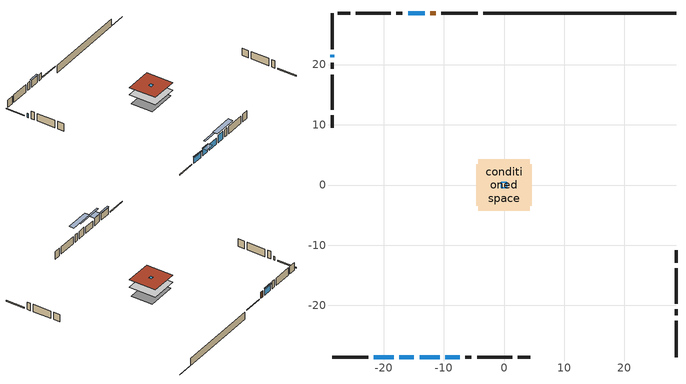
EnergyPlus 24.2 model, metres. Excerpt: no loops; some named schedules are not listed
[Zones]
conditioned space
 floor outside (Floor1 construction): -0.78,-0.78 -0.78,0.78 0.78,0.78 0.78,-0.78 z1.29
 floor adiabatic (AdiabaticFloorConstruction): -4.26,-4.26 -4.26,4.26 4.26,4.26 4.26,-4.26 z1.29
 floor foundation (Slab1 construction): -4.59,-3.41 -4.59,3.41 4.59,3.41 4.59,-3.41 z-1.12
 wall outside (RimJoist1 construction): -4.39,28.55 -10.39,28.55 / -28.55,-28.55 -22.55,-28.55 / -28.55,28.55 -28.55,22.55 / 28.55,-28.55 28.55,-22.55 z1.29:1.59
 wall outside (AdiabaticWallConstruction 1): -11.31,28.55 -12.25,28.55 z1.29:3.32
 wall outside (AdiabaticWallConstruction): -13.18,28.55 -15.92,28.55 z1.29:3.5; -28.55,21.62 -28.55,21.2 z1.29:2.51; -21.62,-28.55 -18.29,-28.55 / -14.02,-28.55 -10.69,-28.55 z1.29:3.32; -17.36,-28.55 -14.95,-28.55 / -9.76,-28.55 -7.35,-28.55 z1.29:3.7
 wall outside (Wall1 construction): -16.85,28.55 -17.87,28.55 / -6.42,-28.55 -5.4,-28.55 / -28.55,20.27 -28.55,19.26 / 28.55,-21.62 28.55,-20.6 z1.29:3.73
 wall outside (Wall2 construction): -18.8,28.55 -24.62,28.55 / -4.47,-28.55 1.35,-28.55 / -28.55,18.33 -28.55,12.5 / 28.55,-19.67 28.55,-13.85 z1.29:3.73
 wall outside (Wall3 construction): -25.55,28.55 -27.62,28.55 / 2.28,-28.55 4.35,-28.55 / -28.55,11.57 -28.55,9.51 / 28.55,-12.92 28.55,-10.85 z1.29:3.73
 wall foundation (FoundationWall1 construction): -3.46,28.55,-1.12 -3.46,28.55,1.29 23.1,28.55,1.29 23.1,28.55,-1.02 28.55,28.55,-1.02 28.55,28.55,-1.12
 window (WindowConstruction): -13.18,28.55 -15.92,28.55 z1.29:3.5
 window (WindowConstruction 3): -28.55,21.62 -28.55,21.2 z1.29:2.51
 window (WindowConstruction 1): -21.62,-28.55 -18.29,-28.55 z1.29:3.32
 window (WindowConstruction 2): -17.36,-28.55 -14.95,-28.55 z1.29:3.7
 window (WindowConstruction 4): -14.02,-28.55 -10.69,-28.55 z1.29:3.32
 window (WindowConstruction 5): -9.76,-28.55 -7.35,-28.55 z1.29:3.7
 door (Door): -11.31,28.55 -12.25,28.55 z1.29:3.32
 ceiling adiabatic (AdiabaticFloorConstruction): 4.26,-4.26 4.26,4.26 -4.26,4.26 -4.26,-4.26 z1.29
 roof outside (Roof1 construction): -4.23,4.23 -4.23,-4.23 4.23,-4.23 4.23,4.23 z3.73
 roof outside (AdiabaticRoofConstruction): 0.46,-0.46 0.46,0.46 -0.46,0.46 -0.46,-0.46 z3.73
 skylight (SkylightConstruction): 0.46,-0.46 0.46,0.46 -0.46,0.46 -0.46,-0.46 z3.73
shading: -16.12,28.55 -12.98,28.55 -12.98,28.96 -16.12,28.96 z3.7; -18.09,-28.55 -21.82,-28.55 -21.82,-28.96 -18.09,-28.96 z3.52; -14.75,-28.55 -17.56,-28.55 -17.56,-30.07 -14.75,-30.07 z3.91; -8.05,-28.55 -16.66,-28.55 -16.66,-28.96 -8.05,-28.96 z5.96; -4.71,-28.55 -12.4,-28.55 -12.4,-30.07 -4.71,-30.07 z6.34
[Building]
Building 1: Terrain=Suburbs
[Site:Location]
Quebec Intl AP_QC: Latitude {deg}=46.8; Longitude {deg}=-71.38; Time Zone {hr}=-5; Elevation {m}=74; Keep Site Location Information=Yes
[Site:GroundTemperature:Shallow]
0.0108218, -2.24938, -2.43038, -1.3578, 2.94801, 7.23376, 10.9493, 13.303, 13.5029, 11.5886, 7.96783, 3.81355
[Site:WaterMainsTemperature]
Calculation Method=Schedule; Temperature Schedule=mains temperature schedule
[Material] Roughness=Rough; Thermal Absorptance=0.9
Name | Thickness {m} | Conductivity {W/m-K} | Density {kg/m3} | Specific Heat {J/kg-K} | Solar Absorptance | Visible Absorptance
asphalt or fiberglass shingles | 0.00635 | 0.162714 | 1121.4 | 1465.45 | 0.4 | 0.4
asphalt or fiberglass shingles 1 | 0.00635 | 0.162714 | 1121.4 | 1465.45 | 0.7 | 0.7
concrete 4.0 in. | 0.1016 | 1.803125 | 2242.8 | 837.4 | 0.7 | 0.7
concrete 8.0 in. | 0.2032 | 1.803125 | 2242.8 | 837.4 | 0.7 | 0.7
door material | 0.04445 | 0.053851 | 512.64 | 1214.23 | 0.7 | 0.7
exterior vertical ins | 0.0268992 | 0.029427 | 32.04 | 1214.23 | 0.7 | 0.7
floor covering | 0.0127 | 0.0433444 | 54.468 | 1339.84 | 0.6 | 0.6
floor rigid ins | 0.051816 | 0.029427 | 32.04 | 1214.23 | 0.7 | 0.7
floor rigid ins 1; roof rigid ins 1; wall rigid ins | 0.512978 | 0.029427 | 32.04 | 1214.23 | 0.7 | 0.7
floor stud and cavity | 0.1397 | 0.35706 | 92.3553 | 1139.71 | 0.7 | 0.7
floor stud and cavity 1 | 0.1397 | 1.75129 | 37.0049 | 1207.88 | 0.7 | 0.7
furniture material conditioned space 1 | 0.1524 | 0.115458 | 640.8 | 1214.23 | 0.6 | 0.6
gypsum board | 0.0127 | 0.160291 | 801 | 837.4 | 0.6 | 0.6
gypsum board 1 | 0.0127 | 0.160291 | 801 | 837.4 | 0.7 | 0.7
osb sheathing 0.5 in. | 0.0127 | 0.115458 | 512.64 | 1214.23 | 0.7 | 0.7
osb sheathing 0.75 in. | 0.01905 | 0.115458 | 512.64 | 1214.23 | 0.7 | 0.7
osb sheathing 2.0 in. | 0.0508 | 0.115458 | 512.64 | 1214.23 | 0.7 | 0.7
rim joist stud and cavity | 0.0508 | 0.0314757 | 125.044 | 1163.47 | 0.6 | 0.6
roof rigid ins | 0.103632 | 0.029427 | 32.04 | 1214.23 | 0.7 | 0.7
roof stud and cavity | 0.2032 | 0.18118 | 78.34581 | 1123.46 | 0.7 | 0.7
roof stud and cavity 1 | 0.18415 | 1.7868 | 37.0049 | 1207.88 | 0.6 | 0.6
wall stud and cavity | 0.1397 | 0.092254 | 139.0536 | 1170.24 | 0.7 | 0.7
wall stud and cavity 1 | 0.1397 | 0.0914037 | 139.0536 | 1170.24 | 0.7 | 0.7
wall stud and cavity 2 | 0.1397 | 0.105997 | 139.0536 | 1170.24 | 0.7 | 0.7
wall stud and cavity 3 | 0.0889 | 0.380278 | 52.3479 | 1209.89 | 0.7 | 0.7
wall stud and cavity 4 | 0.0889 | 0.391764 | 83.0341 | 1211.67 | 0.7 | 0.7
wood siding | 0.0254 | 0.102417 | 544.68 | 1172.36 | 0.4 | 0.4
wood siding 1; wood siding 2; wood siding 3 | 0.0254 | 0.102417 | 544.68 | 1172.36 | 0.7 | 0.7
[WindowMaterial:SimpleGlazingSystem]
Name | U-Factor {W/m2-K} | Solar Heat Gain Coefficient
SkylightMaterial | 3.57188 | 0.6758
WindowMaterial | 2.80891 | 0.47
WindowMaterial 1 | 3.85082 | 0.7
WindowMaterial 2 | 2.489803 | 0.48
WindowMaterial 3 | 5.12553 | 0.59
[Construction]
AdiabaticFloorConstruction: floor stud and cavity 1, floor rigid ins 1, osb sheathing 0.75 in., floor covering
AdiabaticRoofConstruction: asphalt or fiberglass shingles 1, roof rigid ins 1, osb sheathing 0.75 in., roof stud and cavity 1
AdiabaticWallConstruction: wood siding 2, wall rigid ins, wall stud and cavity 3, gypsum board
AdiabaticWallConstruction 1: wood siding 3, wall rigid ins, wall stud and cavity 3, gypsum board
Door: door material
Floor1 construction: floor stud and cavity, floor rigid ins, osb sheathing 0.75 in., floor covering
FoundationWall1 construction: concrete 8.0 in., gypsum board 1
furniture construction conditioned space 1: furniture material conditioned space 1
PartitionWallConstruction: gypsum board, wall stud and cavity 4, gypsum board
RimJoist1 construction: wood siding 1, osb sheathing 2.0 in., rim joist stud and cavity
Roof1 construction: asphalt or fiberglass shingles, roof rigid ins, osb sheathing 0.75 in., roof stud and cavity, gypsum board
SkylightConstruction: SkylightMaterial
Slab1 construction: concrete 4.0 in.
Wall1 construction: wood siding, osb sheathing 0.5 in., wall stud and cavity, gypsum board
Wall2 construction: wood siding, osb sheathing 0.5 in., wall stud and cavity 1, gypsum board
Wall3 construction: wood siding, osb sheathing 0.5 in., wall stud and cavity 2, gypsum board
WindowConstruction: WindowMaterial
WindowConstruction 1; WindowConstruction 4: WindowMaterial 1
WindowConstruction 2; WindowConstruction 5: WindowMaterial 2
WindowConstruction 3: WindowMaterial 3
[Zone]
conditioned space: Multiplier=1; Volume {m3}=344.1; Part of Total Floor Area=Yes
[Space]
conditioned space 1: Zone=conditioned space; Volume {m3}=344.1
[SurfaceProperty:ExposedFoundationPerimeter]
Slab1: Exposed Perimeter Calculation Method=TotalExposedPerimeter; Total Exposed Perimeter {m}=32.005
[InternalMass] Zone or ZoneList=conditioned space; Space or SpaceList=conditioned space 1
Name | Construction | Surface Area {m2}
furniture mass conditioned space 1 | furniture construction conditioned space 1 | 55.0561
partition wall mass | PartitionWallConstruction | 137.64
[Lights]
interior lighting: Zone or ZoneList or Space or SpaceList=conditioned space 1; Schedule=interior lighting schedule; Design Level Calculation Method=LightingLevel; Lighting Level {W}=343.2; Return Air Fraction=0; Fraction Radiant=0.6; Fraction Visible=0.2; Fraction Replaceable=1
[People]
occupants: Zone or ZoneList or Space or SpaceList=conditioned space 1; Number of People Schedule=occupants schedule; Number of People Calculation Method=People; Number of People=3; Fraction Radiant=0.314171; Sensible Heat Fraction=0.56303; Activity Level Schedule=occupants activity schedule; Carbon Dioxide Generation Rate {m3/s-W}=0; Enable ASHRAE 55 Comfort Warnings=No; Mean Radiant Temperature Calculation Type=EnclosureAveraged
[ElectricEquipment] Zone or ZoneList or Space or SpaceList=conditioned space 1; Design Level Calculation Method=EquipmentLevel
Name | Schedule | Design Level {W} | Fraction Latent | Fraction Radiant | Fraction Lost
clothes dryer | clothes dryer schedule | 140.772 | 0.015 | 0.081 | 0.85
clothes washer | clothes washer schedule | 32.1985 | 0.03 | 0.162 | 0.7
cooking range | cooking range schedule | 215.147 | 0.08 | 0.432 | 0.2
dishwasher | dishwasher schedule | 66.8632 | 0.3 | 0.18 | 0.4
fridge | fridge schedule | 72.9452 | 0 | 0.6 | 0
mech vent bath fan 0 | mech vent bath fan 0 schedule | 50.2 | 0 | 0 | 1
mech vent house fan | mech vent house fan schedule | 0 | 0 | 0 | 1
mech vent house fan cfis | mech vent house fan cfis schedule | 0 | 0 | 0 | 0
mech vent range fan 0 | mech vent range fan 0 schedule | 57 | 0 | 0 | 1
misc plug loads | misc plug loads schedule | 494.7 | 0.045 | 0.513 | 0.1
whole house fan | Always On Discrete | 0 | 0 | 0 | 1
[OtherEquipment] Zone or ZoneList or Space or SpaceList=conditioned space 1; Design Level Calculation Method=EquipmentLevel
Name | Fuel Type | Schedule | Design Level {W} | Fraction Latent | Fraction Radiant | Fraction Lost
clothes dryer 1 | Electricity | clothes dryer schedule | 0 | 0.015 | 0.081 | 0.85
cooking range 1 | Electricity | cooking range schedule | 0 | 0.08 | 0.432 | 0.2
general water use latent | None | general water use schedule | 62.594 | 1 | 0 | 0
general water use sensible | None | general water use schedule | -61.6891 | 0 | 0.6 | 0
mech vent house fan latent load | None | Always On Discrete | 0 | 1 | 0 | 0
mech vent house fan sensible load | None | Always On Discrete | 0 | 0 | 0 | 0
water heater energy adjustment1 | Electricity | Always On Discrete | 0.01 | 0 | 0 | 1
[ZoneInfiltration:DesignFlowRate] Zone or ZoneList or Space or SpaceList=conditioned space 1; Schedule=Always On Discrete; Design Flow Rate Calculation Method=Flow/Zone; Design Flow Rate {m3/s}=0
infil flow; natural vent flow; whole house fan flow
[AvailabilityManager:Scheduled]
central ac airloop Availability Manager: Schedule=Always On Discrete
[Foundation:Kiva]
Foundation Kiva 1: Initial Indoor Air Temperature {C}=18; Wall Height Above Grade {m}=1.29001; Wall Depth Below Slab {m}=0.2032; Custom Block Material Name 1=exterior vertical ins; Custom Block Depth 1 {m}=2.40999; Custom Block X Position 1 {m}=0.2159; Custom Block Z Position 1 {m}=0
[Foundation:Kiva:Settings]
Soil Conductivity {W/m-K}=0.849921; Soil Density {kg/m3}=1842.3; Soil Specific Heat {J/kg-K}=418.7; Ground Solar Absorptivity=0.9; Ground Thermal Absorptivity=0.9; Ground Surface Roughness {m}=0.03; Far-Field Width {m}=40; Deep-Ground Boundary Condition=ZeroFlux; Deep-Ground Depth {m}=40; Minimum Cell Dimension {m}=0.2; Maximum Cell Growth Coefficient=3; Simulation Timestep=Timestep
[Exterior:Lights]
exterior lighting: Schedule=exterior lighting schedule; Design Level {W}=75.6
[EnergyManagementSystem:GlobalVariable]
central_ac_airloop_Fan_RTF
infil_program_Qfan
infil_program_Qinf
natural_vent_program_Qnv
natural_vent_program_Qwhf
[EnergyManagementSystem:Sensor]
Name | Output:Variable or Output:Meter Index Key | Output:Variable or Output:Meter
airflow_gain | infil flow | Infiltration Sensible Heat Gain Energy
airflow_gain_1 | natural vent flow | Infiltration Sensible Heat Gain Energy
airflow_gain_2 | whole house fan flow | Infiltration Sensible Heat Gain Energy
airflow_loss | infil flow | Infiltration Sensible Heat Loss Energy
airflow_loss_1 | natural vent flow | Infiltration Sensible Heat Loss Energy
airflow_loss_2 | whole house fan flow | Infiltration Sensible Heat Loss Energy
clg_load_cond |  | Cooling:EnergyTransfer:Zone:CONDITIONED SPACE
clg_sp_s; clg_sp_s_1 | cooling setpoint | Schedule Value
clothes_dryer_exhaust_0_sch_s | clothes dryer exhaust 0 schedule | Schedule Value
cool_season | cooling season schedule | Schedule Value
htg_load_cond |  | Heating:EnergyTransfer:Zone:CONDITIONED SPACE
htg_sp_s; htg_sp_s_1 | heating setpoint | Schedule Value
ig_ee_conv | clothes dryer | Electric Equipment Convective Heating Energy
ig_ee_conv_2 | cooking range | Electric Equipment Convective Heating Energy
ig_ee_conv_4 | fridge | Electric Equipment Convective Heating Energy
ig_ee_conv_5 | misc plug loads | Electric Equipment Convective Heating Energy
ig_ee_conv_6 | whole house fan | Electric Equipment Convective Heating Energy
ig_ee_rad | clothes dryer | Electric Equipment Radiant Heating Energy
ig_ee_rad_2 | cooking range | Electric Equipment Radiant Heating Energy
ig_ee_rad_4 | fridge | Electric Equipment Radiant Heating Energy
ig_ee_rad_5 | misc plug loads | Electric Equipment Radiant Heating Energy
ig_ee_rad_6 | whole house fan | Electric Equipment Radiant Heating Energy
ig_lgt_conv | interior lighting | Lights Convective Heating Energy
ig_lgt_rad | interior lighting | Lights Radiant Heating Energy
ig_lgt_vis | interior lighting | Lights Visible Radiation Heating Energy
ig_oe_conv | clothes dryer 1 | Other Equipment Convective Heating Energy
ig_oe_conv_1 | cooking range 1 | Other Equipment Convective Heating Energy
ig_oe_conv_2 | general water use latent | Other Equipment Convective Heating Energy
ig_oe_conv_3 | general water use sensible | Other Equipment Convective Heating Energy
ig_oe_conv_4 | water heater energy adjustment1 | Other Equipment Convective Heating Energy
ig_oe_rad | clothes dryer 1 | Other Equipment Radiant Heating Energy
ig_oe_rad_1 | cooking range 1 | Other Equipment Radiant Heating Energy
ig_oe_rad_2 | general water use latent | Other Equipment Radiant Heating Energy
ig_oe_rad_3 | general water use sensible | Other Equipment Radiant Heating Energy
ig_oe_rad_4 | water heater energy adjustment1 | Other Equipment Radiant Heating Energy
ig_ppl_conv | occupants | People Convective Heating Energy
ig_ppl_rad | occupants | People Radiant Heating Energy
im_conv | furniture mass conditioned space 1 | Surface Inside Face Convection Heat Gain Energy
im_conv_1 | partition wall mass | Surface Inside Face Convection Heat Gain Energy
im_ig | furniture mass conditioned space 1 | Surface Inside Face Internal Gains Radiation Heat Gain Energy
im_ig_1 | partition wall mass | Surface Inside Face Internal Gains Radiation Heat Gain Energy
im_lgt | furniture mass conditioned space 1 | Surface Inside Face Lights Radiation Heat Gain Energy
im_lgt_1 | partition wall mass | Surface Inside Face Lights Radiation Heat Gain Energy
im_sol | furniture mass conditioned space 1 | Surface Inside Face Solar Radiation Heat Gain Energy
im_sol_1 | partition wall mass | Surface Inside Face Solar Radiation Heat Gain Energy
im_surf | furniture mass conditioned space 1 | Surface Inside Face Net Surface Thermal Radiation Heat Gain Energy
im_surf_1 | partition wall mass | Surface Inside Face Net Surface Thermal Radiation Heat Gain Energy
mech_vent_bath_fan_0_sch_s | mech vent bath fan 0 schedule | Schedule Value
mech_vent_range_fan_0_sch_s | mech vent range fan 0 schedule | Schedule Value
mv_conv | mech vent bath fan 0 | Electric Equipment Convective Heating Energy
mv_conv_1 | mech vent house fan | Electric Equipment Convective Heating Energy
mv_conv_2 | mech vent house fan cfis | Electric Equipment Convective Heating Energy
mv_conv_3 | mech vent range fan 0 | Electric Equipment Convective Heating Energy
mv_conv_4 | mech vent house fan latent load | Other Equipment Convective Heating Energy
mv_conv_5 | mech vent house fan sensible load | Other Equipment Convective Heating Energy
mv_rad | mech vent bath fan 0 | Electric Equipment Radiant Heating Energy
mv_rad_1 | mech vent house fan | Electric Equipment Radiant Heating Energy
mv_rad_2 | mech vent house fan cfis | Electric Equipment Radiant Heating Energy
mv_rad_3 | mech vent range fan 0 | Electric Equipment Radiant Heating Energy
mv_rad_4 | mech vent house fan latent load | Other Equipment Radiant Heating Energy
mv_rad_5 | mech vent house fan sensible load | Other Equipment Radiant Heating Energy
natural_vent_s | natural vent schedule | Schedule Value
out_pb_s |  | Site Outdoor Air Barometric Pressure
out_wt_s |  | Site Outdoor Air Humidity Ratio
site_vw_s |  | Site Wind Speed
ss_back_out | Window1 | Surface Window Shortwave from Zone Back Out Window Heat Transfer Rate
ss_back_out_1 | Window3 | Surface Window Shortwave from Zone Back Out Window Heat Transfer Rate
ss_back_out_2 | Window4 | Surface Window Shortwave from Zone Back Out Window Heat Transfer Rate
ss_back_out_3 | Window5 | Surface Window Shortwave from Zone Back Out Window Heat Transfer Rate
ss_back_out_4 | Window6 | Surface Window Shortwave from Zone Back Out Window Heat Transfer Rate
ss_back_out_5 | Window7 | Surface Window Shortwave from Zone Back Out Window Heat Transfer Rate
ss_back_out_6 | Window8 | Surface Window Shortwave from Zone Back Out Window Heat Transfer Rate
ss_conv | Door1 | Surface Inside Face Convection Heat Gain Energy
ss_conv_1 | Window1 | Surface Inside Face Convection Heat Gain Energy
ss_conv_2 | Window3 | Surface Inside Face Convection Heat Gain Energy
ss_conv_3 | Window4 | Surface Inside Face Convection Heat Gain Energy
ss_conv_4 | Window5 | Surface Inside Face Convection Heat Gain Energy
ss_conv_5 | Window6 | Surface Inside Face Convection Heat Gain Energy
ss_conv_6 | Window7 | Surface Inside Face Convection Heat Gain Energy
ss_conv_7 | Window8 | Surface Inside Face Convection Heat Gain Energy
ss_ig | Door1 | Surface Inside Face Internal Gains Radiation Heat Gain Energy
ss_ig_1 | Window1 | Surface Inside Face Internal Gains Radiation Heat Gain Energy
ss_ig_2 | Window3 | Surface Inside Face Internal Gains Radiation Heat Gain Energy
ss_ig_3 | Window4 | Surface Inside Face Internal Gains Radiation Heat Gain Energy
ss_ig_4 | Window5 | Surface Inside Face Internal Gains Radiation Heat Gain Energy
ss_ig_5 | Window6 | Surface Inside Face Internal Gains Radiation Heat Gain Energy
ss_ig_6 | Window7 | Surface Inside Face Internal Gains Radiation Heat Gain Energy
ss_ig_7 | Window8 | Surface Inside Face Internal Gains Radiation Heat Gain Energy
ss_lgt | Door1 | Surface Inside Face Lights Radiation Heat Gain Energy
ss_sol | Door1 | Surface Inside Face Solar Radiation Heat Gain Energy
ss_surf | Door1 | Surface Inside Face Net Surface Thermal Radiation Heat Gain Energy
ss_surf_1 | Window1 | Surface Inside Face Net Surface Thermal Radiation Heat Gain Energy
ss_surf_2 | Window3 | Surface Inside Face Net Surface Thermal Radiation Heat Gain Energy
ss_surf_3 | Window4 | Surface Inside Face Net Surface Thermal Radiation Heat Gain Energy
ss_surf_4 | Window5 | Surface Inside Face Net Surface Thermal Radiation Heat Gain Energy
ss_surf_5 | Window6 | Surface Inside Face Net Surface Thermal Radiation Heat Gain Energy
ss_surf_6 | Window7 | Surface Inside Face Net Surface Thermal Radiation Heat Gain Energy
ss_surf_7 | Window8 | Surface Inside Face Net Surface Thermal Radiation Heat Gain Energy
ss_trans_in | Window1 | Surface Window Transmitted Solar Radiation Rate
ss_trans_in_1 | Window3 | Surface Window Transmitted Solar Radiation Rate
ss_trans_in_2 | Window4 | Surface Window Transmitted Solar Radiation Rate
ss_trans_in_3 | Window5 | Surface Window Transmitted Solar Radiation Rate
ss_trans_in_4 | Window6 | Surface Window Transmitted Solar Radiation Rate
ss_trans_in_5 | Window7 | Surface Window Transmitted Solar Radiation Rate
ss_trans_in_6 | Window8 | Surface Window Transmitted Solar Radiation Rate
ss_trans_out | Window1 | Surface Inside Face Initial Transmitted Diffuse Transmitted Out Window Solar Radiation Rate
ss_trans_out_1 | Window3 | Surface Inside Face Initial Transmitted Diffuse Transmitted Out Window Solar Radiation Rate
ss_trans_out_2 | Window4 | Surface Inside Face Initial Transmitted Diffuse Transmitted Out Window Solar Radiation Rate
ss_trans_out_3 | Window5 | Surface Inside Face Initial Transmitted Diffuse Transmitted Out Window Solar Radiation Rate
ss_trans_out_4 | Window6 | Surface Inside Face Initial Transmitted Diffuse Transmitted Out Window Solar Radiation Rate
ss_trans_out_5 | Window7 | Surface Inside Face Initial Transmitted Diffuse Transmitted Out Window Solar Radiation Rate
ss_trans_out_6 | Window8 | Surface Inside Face Initial Transmitted Diffuse Transmitted Out Window Solar Radiation Rate
s_conv | Floor1 | Surface Inside Face Convection Heat Gain Energy
s_conv_1 | FoundationWall1 | Surface Inside Face Convection Heat Gain Energy
s_conv_10 | Wall1:0 | Surface Inside Face Convection Heat Gain Energy
s_conv_11 | Wall1:180 | Surface Inside Face Convection Heat Gain Energy
s_conv_12 | Wall1:270 | Surface Inside Face Convection Heat Gain Energy
s_conv_13 | Wall1:90 | Surface Inside Face Convection Heat Gain Energy
s_conv_14 | Wall2:0 | Surface Inside Face Convection Heat Gain Energy
s_conv_15 | Wall2:180 | Surface Inside Face Convection Heat Gain Energy
s_conv_16 | Wall2:270 | Surface Inside Face Convection Heat Gain Energy
s_conv_17 | Wall2:90 | Surface Inside Face Convection Heat Gain Energy
s_conv_18 | Wall3:0 | Surface Inside Face Convection Heat Gain Energy
s_conv_19 | Wall3:180 | Surface Inside Face Convection Heat Gain Energy
s_conv_2 | inferred conditioned ceiling | Surface Inside Face Convection Heat Gain Energy
s_conv_20 | Wall3:270 | Surface Inside Face Convection Heat Gain Energy
s_conv_21 | Wall3:90 | Surface Inside Face Convection Heat Gain Energy
s_conv_3 | inferred conditioned floor | Surface Inside Face Convection Heat Gain Energy
s_conv_4 | RimJoist1:0 | Surface Inside Face Convection Heat Gain Energy
s_conv_5 | RimJoist1:180 | Surface Inside Face Convection Heat Gain Energy
s_conv_6 | RimJoist1:270 | Surface Inside Face Convection Heat Gain Energy
s_conv_7 | RimJoist1:90 | Surface Inside Face Convection Heat Gain Energy
s_conv_8 | Roof1 | Surface Inside Face Convection Heat Gain Energy
s_conv_9 | Slab1 | Surface Inside Face Convection Heat Gain Energy
s_ig | Floor1 | Surface Inside Face Internal Gains Radiation Heat Gain Energy
s_ig_1 | FoundationWall1 | Surface Inside Face Internal Gains Radiation Heat Gain Energy
s_ig_10 | Wall1:0 | Surface Inside Face Internal Gains Radiation Heat Gain Energy
s_ig_11 | Wall1:180 | Surface Inside Face Internal Gains Radiation Heat Gain Energy
s_ig_12 | Wall1:270 | Surface Inside Face Internal Gains Radiation Heat Gain Energy
s_ig_13 | Wall1:90 | Surface Inside Face Internal Gains Radiation Heat Gain Energy
s_ig_14 | Wall2:0 | Surface Inside Face Internal Gains Radiation Heat Gain Energy
s_ig_15 | Wall2:180 | Surface Inside Face Internal Gains Radiation Heat Gain Energy
s_ig_16 | Wall2:270 | Surface Inside Face Internal Gains Radiation Heat Gain Energy
s_ig_17 | Wall2:90 | Surface Inside Face Internal Gains Radiation Heat Gain Energy
s_ig_18 | Wall3:0 | Surface Inside Face Internal Gains Radiation Heat Gain Energy
s_ig_19 | Wall3:180 | Surface Inside Face Internal Gains Radiation Heat Gain Energy
s_ig_2 | inferred conditioned ceiling | Surface Inside Face Internal Gains Radiation Heat Gain Energy
s_ig_20 | Wall3:270 | Surface Inside Face Internal Gains Radiation Heat Gain Energy
s_ig_21 | Wall3:90 | Surface Inside Face Internal Gains Radiation Heat Gain Energy
s_ig_3 | inferred conditioned floor | Surface Inside Face Internal Gains Radiation Heat Gain Energy
s_ig_4 | RimJoist1:0 | Surface Inside Face Internal Gains Radiation Heat Gain Energy
s_ig_5 | RimJoist1:180 | Surface Inside Face Internal Gains Radiation Heat Gain Energy
s_ig_6 | RimJoist1:270 | Surface Inside Face Internal Gains Radiation Heat Gain Energy
s_ig_7 | RimJoist1:90 | Surface Inside Face Internal Gains Radiation Heat Gain Energy
s_ig_8 | Roof1 | Surface Inside Face Internal Gains Radiation Heat Gain Energy
s_ig_9 | Slab1 | Surface Inside Face Internal Gains Radiation Heat Gain Energy
s_lgt | Floor1 | Surface Inside Face Lights Radiation Heat Gain Energy
s_lgt_1 | FoundationWall1 | Surface Inside Face Lights Radiation Heat Gain Energy
s_lgt_10 | Wall1:0 | Surface Inside Face Lights Radiation Heat Gain Energy
s_lgt_11 | Wall1:180 | Surface Inside Face Lights Radiation Heat Gain Energy
s_lgt_12 | Wall1:270 | Surface Inside Face Lights Radiation Heat Gain Energy
s_lgt_13 | Wall1:90 | Surface Inside Face Lights Radiation Heat Gain Energy
s_lgt_14 | Wall2:0 | Surface Inside Face Lights Radiation Heat Gain Energy
s_lgt_15 | Wall2:180 | Surface Inside Face Lights Radiation Heat Gain Energy
s_lgt_16 | Wall2:270 | Surface Inside Face Lights Radiation Heat Gain Energy
s_lgt_17 | Wall2:90 | Surface Inside Face Lights Radiation Heat Gain Energy
s_lgt_18 | Wall3:0 | Surface Inside Face Lights Radiation Heat Gain Energy
s_lgt_19 | Wall3:180 | Surface Inside Face Lights Radiation Heat Gain Energy
s_lgt_2 | inferred conditioned ceiling | Surface Inside Face Lights Radiation Heat Gain Energy
s_lgt_20 | Wall3:270 | Surface Inside Face Lights Radiation Heat Gain Energy
s_lgt_21 | Wall3:90 | Surface Inside Face Lights Radiation Heat Gain Energy
s_lgt_3 | inferred conditioned floor | Surface Inside Face Lights Radiation Heat Gain Energy
s_lgt_4 | RimJoist1:0 | Surface Inside Face Lights Radiation Heat Gain Energy
s_lgt_5 | RimJoist1:180 | Surface Inside Face Lights Radiation Heat Gain Energy
s_lgt_6 | RimJoist1:270 | Surface Inside Face Lights Radiation Heat Gain Energy
s_lgt_7 | RimJoist1:90 | Surface Inside Face Lights Radiation Heat Gain Energy
s_lgt_8 | Roof1 | Surface Inside Face Lights Radiation Heat Gain Energy
s_lgt_9 | Slab1 | Surface Inside Face Lights Radiation Heat Gain Energy
s_sol | Floor1 | Surface Inside Face Solar Radiation Heat Gain Energy
s_sol_1 | FoundationWall1 | Surface Inside Face Solar Radiation Heat Gain Energy
s_sol_10 | Wall1:0 | Surface Inside Face Solar Radiation Heat Gain Energy
s_sol_11 | Wall1:180 | Surface Inside Face Solar Radiation Heat Gain Energy
s_sol_12 | Wall1:270 | Surface Inside Face Solar Radiation Heat Gain Energy
s_sol_13 | Wall1:90 | Surface Inside Face Solar Radiation Heat Gain Energy
